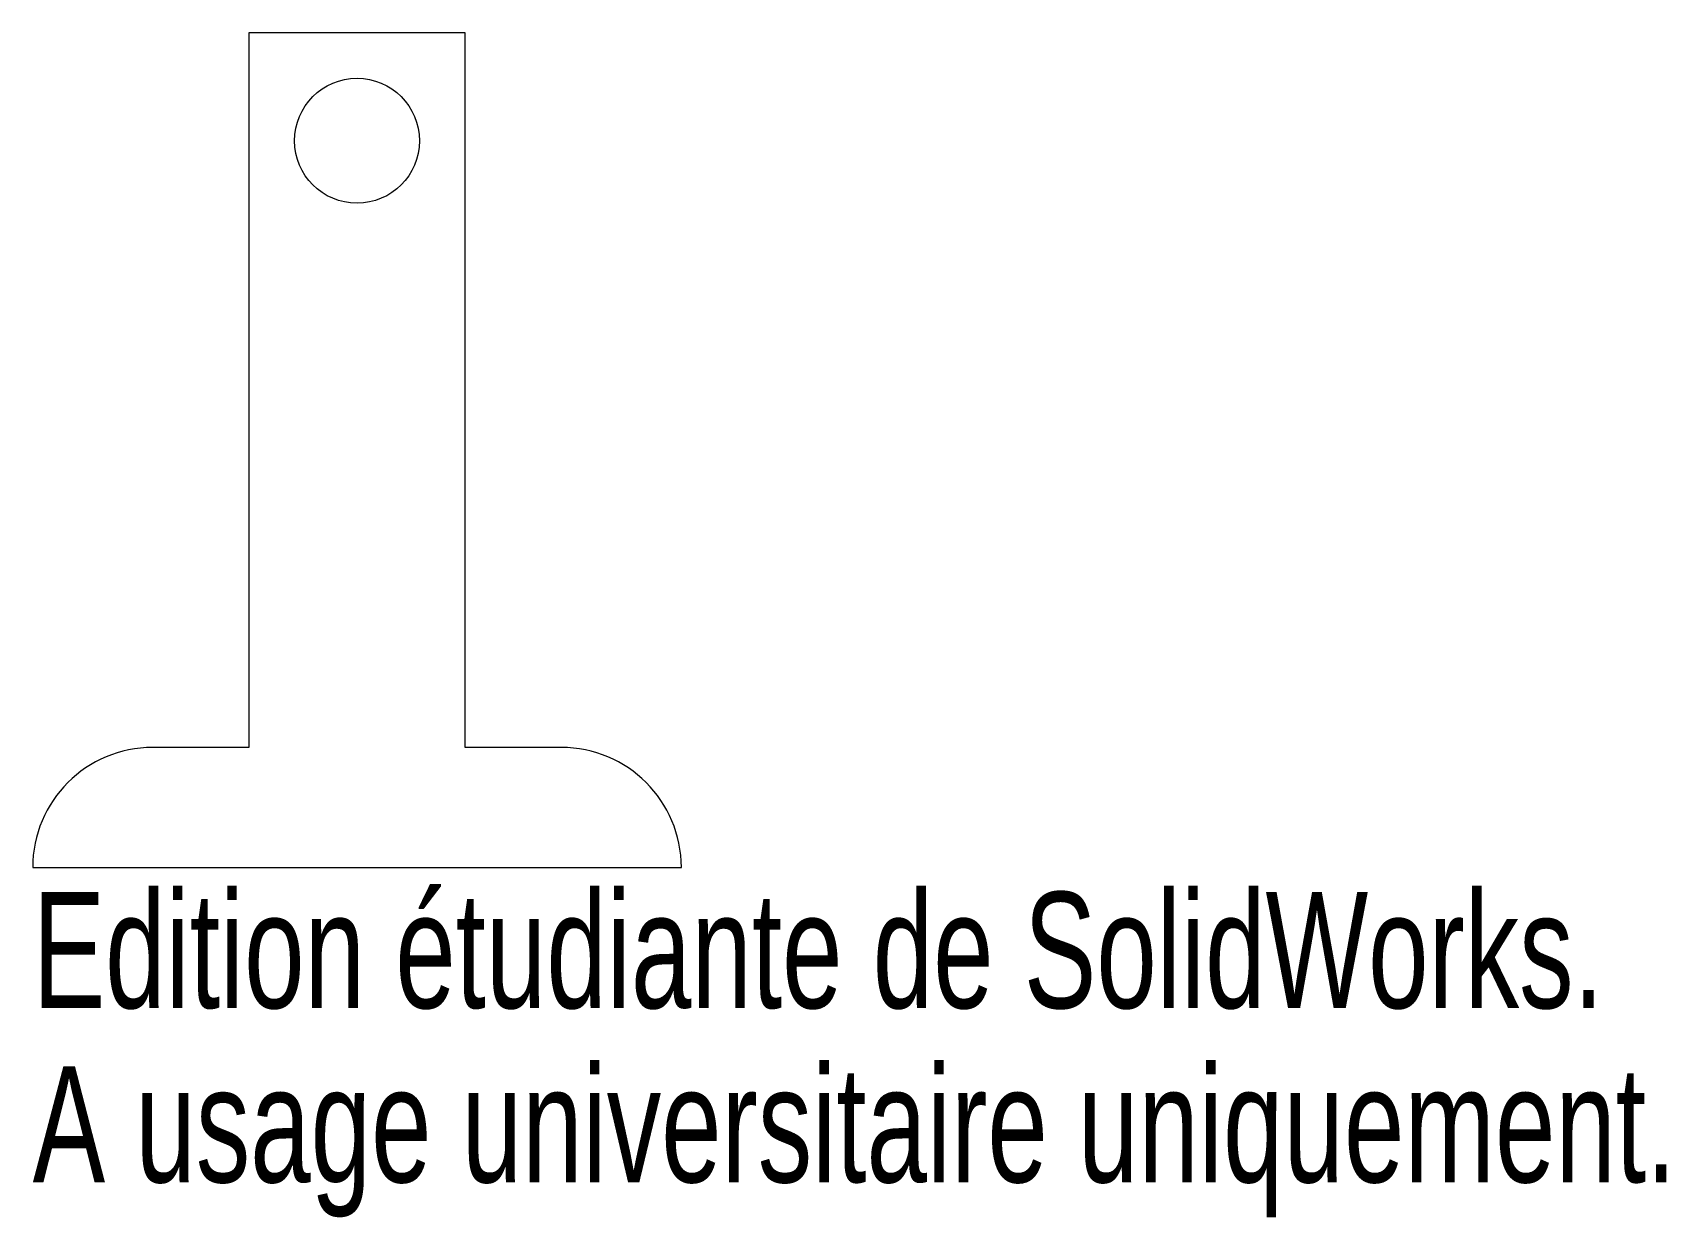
# Model space of a CAD drawing. Header units: millimetres. Extents: x -18 to 50, y -19.6 to 29.8.
import ezdxf

# ---------------------------------------------------------------- set-up
doc = ezdxf.new("R2010")
doc.units = ezdxf.units.MM
doc.styles.add('SLDTEXTSTYLE0', font='TXT', dxfattribs={"width": 0.7})

msp = doc.modelspace()

# ---------------------------------------------------------------- linework, layer by layer
at = {"color": 7, "linetype": 'Continuous', "lineweight": 15}
for p, q in [((-9, 29.75), (-9, 0)), ((0, 29.75), (-9, 29.75)), ((0, 0), (0, 29.75)), ((-9, 0), (-13, 0)), ((4, 0), (0, 0)), ((-18, -5), (9, -5))]:
    msp.add_line(p, q, dxfattribs=at)
msp.add_circle((-4.5, 25.25), 2.6, dxfattribs=at)
for centre, start, end in [((-13, -5), 90, 180), ((4, -5), 0, 90)]:
    msp.add_arc(centre, 5, start, end, dxfattribs=at)

# ---------------------------------------------------------------- texts
at = {"color": 7, "linetype": 'Continuous', "char_height": 4.83362, "attachment_point": 1, "style": 'SLDTEXTSTYLE0'}
for s, insert in [('Edition étudiante de SolidWorks.', (-18, -6.02)), ('A usage universitaire uniquement.', (-18, -13.27))]:
    msp.add_mtext(s, dxfattribs=dict(at, insert=insert))

doc.saveas('drawing.dxf')
